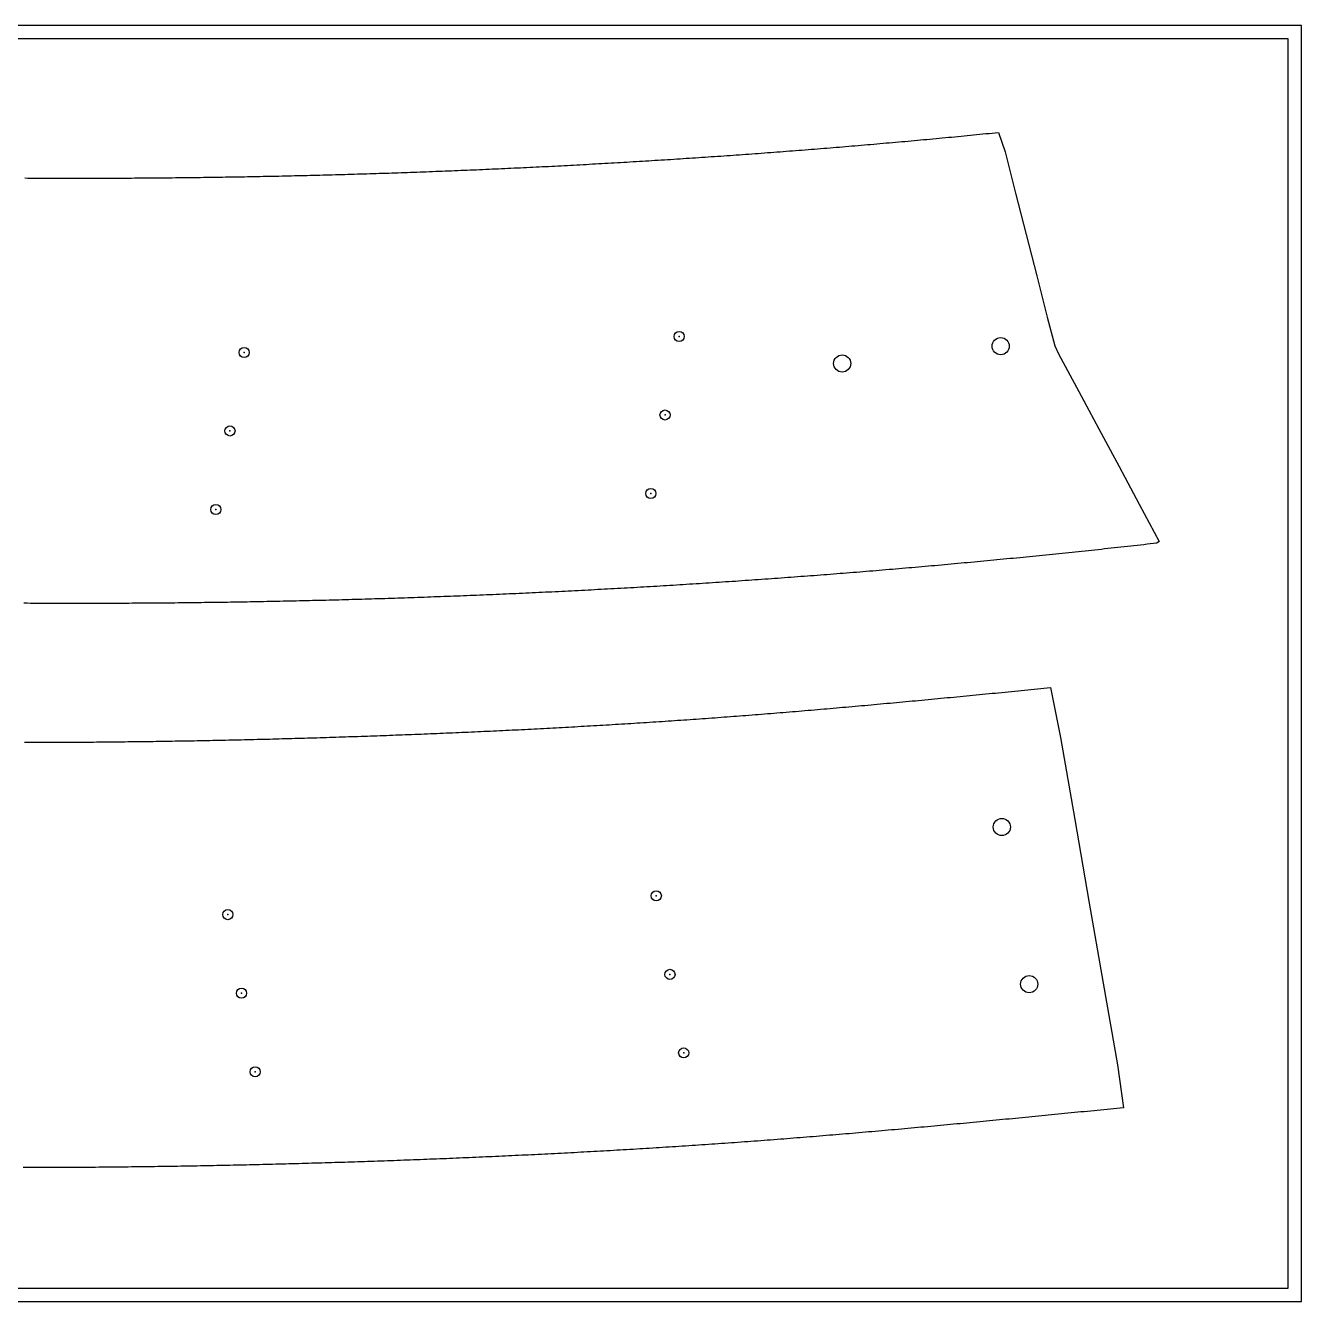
# Model space of a CAD drawing. Extents: x 15 to 497, y 19 to 601.
# Drawn here: x 399.47 to 447.47, y 81.06 to 129.06 of the extents above; entities that cross this region are included whole.
import ezdxf

# ---------------------------------------------------------------- set-up
doc = ezdxf.new("R2010")
doc.units = 0
doc.header["$PDMODE"] = 32
doc.header["$PDSIZE"] = 0.38
doc.layers.get('0').update_dxf_attribs({"linetype": 'CONTINUOUS'})
for name, color, linetype in [('CUT_SHEET', 1, 'CONTINUOUS'), ('DRILLING', 3, 'CONTINUOUS'), ('ENGRAVE', 4, 'CONTINUOUS')]:
    doc.layers.add(name, color=color, linetype=linetype)

# ---------------------------------------------------------------- blocks, each defined once
blk = doc.blocks.new('*U757')
at = {"layer": 'ENGRAVE'}
blk.add_point((0, 0), dxfattribs=at)
blk = doc.blocks.new('*U758')
at = {"layer": 'ENGRAVE', "color": 0, "linetype": 'BYBLOCK'}
for p in [(0, 0), (3, 0), (6, 0)]:
    blk.add_blockref('*U757', p, dxfattribs=at)
blk = doc.blocks.new('*U759')
at = {"layer": 'ENGRAVE'}
blk.add_point((0, 0), dxfattribs=at)
blk = doc.blocks.new('*U760')
at = {"layer": 'ENGRAVE', "color": 0, "linetype": 'BYBLOCK'}
for p in [(0, 0), (3, 0), (6, 0)]:
    blk.add_blockref('*U759', p, dxfattribs=at)
blk = doc.blocks.new('*U807')
at = {"layer": 'ENGRAVE'}
blk.add_point((0, 0), dxfattribs=at)
blk = doc.blocks.new('*U808')
at = {"layer": 'ENGRAVE', "color": 0, "linetype": 'BYBLOCK'}
for p in [(0, 0), (3, 0), (6, 0)]:
    blk.add_blockref('*U807', p, dxfattribs=at)
blk = doc.blocks.new('*U809')
at = {"layer": 'ENGRAVE'}
blk.add_point((0, 0), dxfattribs=at)
blk = doc.blocks.new('*U810')
at = {"layer": 'ENGRAVE', "color": 0, "linetype": 'BYBLOCK'}
for p in [(0, 0), (3, 0), (6, 0)]:
    blk.add_blockref('*U809', p, dxfattribs=at)

msp = doc.modelspace()

# ---------------------------------------------------------------- linework, layer by layer
for points in [[(399.445, 123.326, 0), (399.563, 123.325, 0), (399.681, 123.324, 0), (399.799, 123.324, 0), (399.917, 123.323, 0), (400.035, 123.323, 0), (400.153, 123.322, 0), (400.271, 123.322, 0), (400.389, 123.321, 0), (400.507, 123.321, 0), (400.626, 123.321, 0), (400.744, 123.32, 0), (400.862, 123.32, 0), (400.98, 123.32, 0), (401.098, 123.32, 0), (401.216, 123.32, 0), (401.334, 123.32, 0), (401.452, 123.32, 0), (401.57, 123.32, 0), (401.688, 123.32, 0), (401.806, 123.32, 0), (401.924, 123.32, 0), (402.042, 123.32, 0), (402.16, 123.32, 0), (402.278, 123.321, 0), (402.396, 123.321, 0), (402.514, 123.321, 0), (402.632, 123.321, 0), (402.75, 123.322, 0), (402.868, 123.322, 0), (402.986, 123.323, 0), (403.104, 123.323, 0), (403.222, 123.324, 0), (403.34, 123.324, 0), (403.458, 123.325, 0), (403.576, 123.326, 0), (403.694, 123.327, 0), (403.812, 123.327, 0), (403.93, 123.328, 0), (404.048, 123.329, 0), (404.166, 123.33, 0), (404.284, 123.331, 0), (404.402, 123.332, 0), (404.52, 123.333, 0), (404.638, 123.334, 0), (404.756, 123.335, 0), (404.874, 123.336, 0), (404.992, 123.337, 0), (405.11, 123.338, 0), (405.228, 123.34, 0), (405.346, 123.341, 0), (405.464, 123.342, 0), (405.582, 123.343, 0), (405.7, 123.345, 0), (405.818, 123.346, 0), (405.936, 123.348, 0), (406.054, 123.349, 0), (406.172, 123.351, 0), (406.29, 123.352, 0), (406.408, 123.354, 0), (406.526, 123.356, 0), (406.644, 123.358, 0), (406.762, 123.359, 0), (406.88, 123.361, 0), (406.998, 123.363, 0), (407.116, 123.365, 0), (407.234, 123.367, 0), (407.352, 123.369, 0), (407.47, 123.371, 0), (407.588, 123.373, 0), (407.706, 123.375, 0), (407.824, 123.377, 0), (407.942, 123.379, 0), (408.06, 123.381, 0), (408.178, 123.383, 0), (408.296, 123.386, 0), (408.414, 123.388, 0), (408.532, 123.39, 0), (408.65, 123.393, 0), (408.768, 123.395, 0), (408.886, 123.398, 0), (409.005, 123.4, 0), (409.123, 123.403, 0), (409.241, 123.405, 0), (409.359, 123.408, 0), (409.477, 123.411, 0), (409.595, 123.413, 0), (409.713, 123.416, 0), (409.831, 123.419, 0), (409.949, 123.422, 0), (410.067, 123.425, 0), (410.185, 123.428, 0), (410.303, 123.43, 0), (410.421, 123.433, 0), (410.539, 123.437, 0), (410.657, 123.44, 0), (410.775, 123.443, 0), (410.893, 123.446, 0), (411.011, 123.449, 0), (411.129, 123.452, 0), (411.247, 123.456, 0), (411.365, 123.459, 0), (411.483, 123.462, 0), (411.601, 123.466, 0), (411.719, 123.469, 0), (411.837, 123.472, 0), (411.955, 123.476, 0), (412.073, 123.479, 0), (412.191, 123.483, 0), (412.309, 123.487, 0), (412.427, 123.49, 0), (412.545, 123.494, 0), (412.663, 123.498, 0), (412.781, 123.502, 0), (412.899, 123.505, 0), (413.017, 123.509, 0), (413.135, 123.513, 0), (413.253, 123.517, 0), (413.371, 123.521, 0), (413.489, 123.525, 0), (413.607, 123.529, 0), (413.724, 123.533, 0), (413.842, 123.537, 0), (413.96, 123.542, 0), (414.078, 123.546, 0), (414.196, 123.55, 0), (414.314, 123.554, 0), (414.432, 123.559, 0), (414.55, 123.563, 0), (414.668, 123.567, 0), (414.786, 123.572, 0), (414.904, 123.576, 0), (415.022, 123.581, 0), (415.14, 123.585, 0), (415.258, 123.59, 0), (415.376, 123.595, 0), (415.494, 123.599, 0), (415.612, 123.604, 0), (415.73, 123.609, 0), (415.848, 123.614, 0), (415.966, 123.619, 0), (416.083, 123.623, 0), (416.201, 123.628, 0), (416.319, 123.633, 0), (416.437, 123.638, 0), (416.555, 123.643, 0), (416.673, 123.648, 0), (416.791, 123.654, 0), (416.909, 123.659, 0), (417.027, 123.664, 0), (417.145, 123.669, 0), (417.263, 123.674, 0), (417.38, 123.68, 0), (417.498, 123.685, 0), (417.616, 123.691, 0), (417.734, 123.696, 0), (417.852, 123.702, 0), (417.97, 123.707, 0), (418.088, 123.713, 0), (418.205, 123.718, 0), (418.323, 123.724, 0), (418.441, 123.73, 0), (418.559, 123.735, 0), (418.677, 123.741, 0), (418.795, 123.747, 0), (418.913, 123.753, 0), (419.03, 123.759, 0), (419.148, 123.764, 0), (419.266, 123.77, 0), (419.384, 123.776, 0), (419.502, 123.782, 0), (419.619, 123.789, 0), (419.737, 123.795, 0), (419.855, 123.801, 0), (419.973, 123.807, 0), (420.091, 123.813, 0), (420.209, 123.82, 0), (420.326, 123.826, 0), (420.444, 123.832, 0), (420.562, 123.839, 0), (420.68, 123.845, 0), (420.797, 123.852, 0), (420.915, 123.858, 0), (421.033, 123.865, 0), (421.151, 123.871, 0), (421.268, 123.878, 0), (421.386, 123.885, 0), (421.504, 123.891, 0), (421.622, 123.898, 0), (421.739, 123.905, 0), (421.857, 123.912, 0), (421.975, 123.919, 0), (422.093, 123.926, 0), (422.21, 123.933, 0), (422.328, 123.94, 0), (422.446, 123.947, 0), (422.564, 123.954, 0), (422.681, 123.961, 0), (422.799, 123.968, 0), (422.917, 123.975, 0), (423.034, 123.982, 0), (423.152, 123.99, 0), (423.27, 123.997, 0), (423.387, 124.004, 0), (423.505, 124.012, 0), (423.623, 124.019, 0), (423.741, 124.027, 0), (423.858, 124.034, 0), (423.976, 124.042, 0), (424.094, 124.049, 0), (424.211, 124.057, 0), (424.329, 124.065, 0), (424.446, 124.072, 0), (424.564, 124.08, 0), (424.682, 124.088, 0), (424.799, 124.096, 0), (424.917, 124.104, 0), (425.035, 124.112, 0), (425.152, 124.12, 0), (425.27, 124.128, 0), (425.387, 124.136, 0), (425.505, 124.144, 0), (425.623, 124.152, 0), (425.74, 124.16, 0), (425.858, 124.168, 0), (425.975, 124.177, 0), (426.093, 124.185, 0), (426.211, 124.193, 0), (426.328, 124.202, 0), (426.446, 124.21, 0), (426.563, 124.219, 0), (426.681, 124.227, 0), (426.799, 124.236, 0), (426.916, 124.244, 0), (427.034, 124.253, 0), (427.151, 124.262, 0), (427.269, 124.27, 0), (427.386, 124.279, 0), (427.504, 124.288, 0), (427.621, 124.297, 0), (427.739, 124.305, 0), (427.856, 124.314, 0), (427.974, 124.323, 0), (428.091, 124.332, 0), (428.209, 124.341, 0), (428.326, 124.35, 0), (428.444, 124.36, 0), (428.561, 124.369, 0), (428.679, 124.378, 0), (428.796, 124.387, 0), (428.914, 124.396, 0), (429.031, 124.406, 0), (429.149, 124.415, 0), (429.266, 124.424, 0), (429.384, 124.434, 0), (429.501, 124.443, 0), (429.619, 124.453, 0), (429.736, 124.462, 0), (429.853, 124.472, 0), (429.971, 124.482, 0), (430.088, 124.491, 0), (430.206, 124.501, 0), (430.323, 124.511, 0), (430.441, 124.521, 0), (430.558, 124.531, 0), (430.675, 124.54, 0), (430.793, 124.55, 0), (430.91, 124.56, 0), (431.028, 124.57, 0), (431.145, 124.58, 0), (431.262, 124.59, 0), (431.38, 124.601, 0), (431.497, 124.611, 0), (431.614, 124.621, 0), (431.732, 124.631, 0), (431.849, 124.642, 0), (431.967, 124.652, 0), (432.084, 124.662, 0), (432.201, 124.673, 0), (432.319, 124.683, 0), (432.436, 124.694, 0), (432.553, 124.704, 0), (432.671, 124.715, 0), (432.788, 124.725, 0), (432.905, 124.736, 0), (433.022, 124.747, 0), (433.14, 124.758, 0), (433.257, 124.768, 0), (433.374, 124.779, 0), (433.492, 124.79, 0), (433.609, 124.801, 0), (433.726, 124.812, 0), (433.843, 124.823, 0), (433.961, 124.834, 0), (434.078, 124.845, 0), (434.195, 124.856, 0), (434.312, 124.867, 0), (434.43, 124.879, 0), (434.547, 124.89, 0), (434.664, 124.901, 0), (434.781, 124.912, 0), (434.899, 124.924, 0), (435.016, 124.935, 0), (435.133, 124.947, 0), (435.25, 124.958, 0), (435.367, 124.97, 0), (435.485, 124.981, 0), (435.602, 124.993, 0), (435.719, 125.005, 0), (435.836, 125.016, 0), (435.953, 125.028, 0), (436.071, 125.04, 0), (436.321, 124.305, 0), (436.719, 122.753, 0), (437.116, 121.2, 0), (437.513, 119.648, 0), (437.91, 118.095, 0), (438.19, 117.011, 0), (438.335, 116.708, 0), (439.093, 115.296, 0), (439.85, 113.884, 0), (440.608, 112.472, 0), (441.366, 111.06, 0), (442.123, 109.648, 0), (442.03, 109.587, 0), (441.907, 109.573, 0), (441.785, 109.559, 0), (441.662, 109.545, 0), (441.539, 109.531, 0), (441.417, 109.518, 0), (441.294, 109.504, 0), (441.171, 109.49, 0), (441.049, 109.477, 0), (440.926, 109.463, 0), (440.803, 109.45, 0), (440.681, 109.436, 0), (440.558, 109.423, 0), (440.435, 109.41, 0), (440.313, 109.396, 0), (440.19, 109.383, 0), (440.067, 109.37, 0), (439.945, 109.356, 0), (439.822, 109.343, 0), (439.699, 109.33, 0), (439.576, 109.317, 0), (439.454, 109.304, 0), (439.331, 109.291, 0), (439.208, 109.278, 0), (439.085, 109.265, 0), (438.963, 109.252, 0), (438.84, 109.24, 0), (438.717, 109.227, 0), (438.594, 109.214, 0), (438.472, 109.202, 0), (438.349, 109.189, 0), (438.226, 109.176, 0), (438.103, 109.164, 0), (437.981, 109.151, 0), (437.858, 109.139, 0), (437.735, 109.126, 0), (437.612, 109.114, 0), (437.489, 109.102, 0), (437.367, 109.089, 0), (437.244, 109.077, 0), (437.121, 109.065, 0), (436.998, 109.053, 0), (436.875, 109.041, 0), (436.753, 109.029, 0), (436.63, 109.017, 0), (436.507, 109.005, 0), (436.384, 108.993, 0), (436.261, 108.981, 0), (436.138, 108.969, 0), (436.016, 108.957, 0), (435.893, 108.945, 0), (435.77, 108.934, 0), (435.647, 108.922, 0), (435.524, 108.91, 0), (435.401, 108.899, 0), (435.278, 108.887, 0), (435.155, 108.876, 0), (435.033, 108.864, 0), (434.91, 108.853, 0), (434.787, 108.842, 0), (434.664, 108.83, 0), (434.541, 108.819, 0), (434.418, 108.808, 0), (434.295, 108.796, 0), (434.172, 108.785, 0), (434.049, 108.774, 0), (433.926, 108.763, 0), (433.804, 108.752, 0), (433.681, 108.741, 0), (433.558, 108.73, 0), (433.435, 108.719, 0), (433.312, 108.708, 0), (433.189, 108.698, 0), (433.066, 108.687, 0), (432.943, 108.676, 0), (432.82, 108.665, 0), (432.697, 108.655, 0), (432.574, 108.644, 0), (432.451, 108.634, 0), (432.328, 108.623, 0), (432.205, 108.613, 0), (432.082, 108.602, 0), (431.959, 108.592, 0), (431.836, 108.582, 0), (431.713, 108.571, 0), (431.59, 108.561, 0), (431.467, 108.551, 0), (431.344, 108.541, 0), (431.221, 108.531, 0), (431.098, 108.52, 0), (430.975, 108.51, 0), (430.852, 108.5, 0), (430.729, 108.49, 0), (430.606, 108.481, 0), (430.483, 108.471, 0), (430.36, 108.461, 0), (430.237, 108.451, 0), (430.114, 108.441, 0), (429.991, 108.432, 0), (429.868, 108.422, 0), (429.745, 108.412, 0), (429.622, 108.403, 0), (429.499, 108.393, 0), (429.376, 108.384, 0), (429.253, 108.374, 0), (429.13, 108.365, 0), (429.007, 108.356, 0), (428.884, 108.346, 0), (428.761, 108.337, 0), (428.638, 108.328, 0), (428.514, 108.319, 0), (428.391, 108.31, 0), (428.268, 108.3, 0), (428.145, 108.291, 0), (428.022, 108.282, 0), (427.899, 108.273, 0), (427.776, 108.264, 0), (427.653, 108.256, 0), (427.53, 108.247, 0), (427.407, 108.238, 0), (427.284, 108.229, 0), (427.16, 108.221, 0), (427.037, 108.212, 0), (426.914, 108.203, 0), (426.791, 108.195, 0), (426.668, 108.186, 0), (426.545, 108.178, 0), (426.422, 108.169, 0), (426.299, 108.161, 0), (426.175, 108.152, 0), (426.052, 108.144, 0), (425.929, 108.136, 0), (425.806, 108.128, 0), (425.683, 108.119, 0), (425.56, 108.111, 0), (425.437, 108.103, 0), (425.313, 108.095, 0), (425.19, 108.087, 0), (425.067, 108.079, 0), (424.944, 108.071, 0), (424.821, 108.063, 0), (424.698, 108.055, 0), (424.575, 108.047, 0), (424.451, 108.04, 0), (424.328, 108.032, 0), (424.205, 108.024, 0), (424.082, 108.017, 0), (423.959, 108.009, 0), (423.835, 108.001, 0), (423.712, 107.994, 0), (423.589, 107.986, 0), (423.466, 107.979, 0), (423.343, 107.972, 0), (423.22, 107.964, 0), (423.096, 107.957, 0), (422.973, 107.95, 0), (422.85, 107.942, 0), (422.727, 107.935, 0), (422.603, 107.928, 0), (422.48, 107.921, 0), (422.357, 107.914, 0), (422.234, 107.907, 0), (422.111, 107.9, 0), (421.987, 107.893, 0), (421.864, 107.886, 0), (421.741, 107.879, 0), (421.618, 107.873, 0), (421.495, 107.866, 0), (421.371, 107.859, 0), (421.248, 107.852, 0), (421.125, 107.846, 0), (421.002, 107.839, 0), (420.878, 107.833, 0), (420.755, 107.826, 0), (420.632, 107.82, 0), (420.509, 107.813, 0), (420.385, 107.807, 0), (420.262, 107.8, 0), (420.139, 107.794, 0), (420.016, 107.788, 0), (419.892, 107.782, 0), (419.769, 107.775, 0), (419.646, 107.769, 0), (419.523, 107.763, 0), (419.399, 107.757, 0), (419.276, 107.751, 0), (419.153, 107.745, 0), (419.029, 107.739, 0), (418.906, 107.733, 0), (418.783, 107.728, 0), (418.66, 107.722, 0), (418.536, 107.716, 0), (418.413, 107.71, 0), (418.29, 107.705, 0), (418.166, 107.699, 0), (418.043, 107.693, 0), (417.92, 107.688, 0), (417.797, 107.682, 0), (417.673, 107.677, 0), (417.55, 107.671, 0), (417.427, 107.666, 0), (417.303, 107.661, 0), (417.18, 107.655, 0), (417.057, 107.65, 0), (416.933, 107.645, 0), (416.81, 107.64, 0), (416.687, 107.635, 0), (416.564, 107.63, 0), (416.44, 107.625, 0), (416.317, 107.62, 0), (416.194, 107.615, 0), (416.07, 107.61, 0), (415.947, 107.605, 0), (415.824, 107.6, 0), (415.7, 107.595, 0), (415.577, 107.59, 0), (415.454, 107.586, 0), (415.33, 107.581, 0), (415.207, 107.576, 0), (415.084, 107.572, 0), (414.96, 107.567, 0), (414.837, 107.563, 0), (414.714, 107.558, 0), (414.59, 107.554, 0), (414.467, 107.549, 0), (414.344, 107.545, 0), (414.22, 107.541, 0), (414.097, 107.537, 0), (413.974, 107.532, 0), (413.85, 107.528, 0), (413.727, 107.524, 0), (413.604, 107.52, 0), (413.48, 107.516, 0), (413.357, 107.512, 0), (413.234, 107.508, 0), (413.11, 107.504, 0), (412.987, 107.5, 0), (412.864, 107.496, 0), (412.74, 107.492, 0), (412.617, 107.489, 0), (412.493, 107.485, 0), (412.37, 107.481, 0), (412.247, 107.478, 0), (412.123, 107.474, 0), (412, 107.47, 0), (411.877, 107.467, 0), (411.753, 107.463, 0), (411.63, 107.46, 0), (411.507, 107.457, 0), (411.383, 107.453, 0), (411.26, 107.45, 0), (411.136, 107.447, 0), (411.013, 107.443, 0), (410.89, 107.44, 0), (410.766, 107.437, 0), (410.643, 107.434, 0), (410.52, 107.431, 0), (410.396, 107.428, 0), (410.273, 107.425, 0), (410.149, 107.422, 0), (410.026, 107.419, 0), (409.903, 107.416, 0), (409.779, 107.413, 0), (409.656, 107.411, 0), (409.532, 107.408, 0), (409.409, 107.405, 0), (409.286, 107.403, 0), (409.162, 107.4, 0), (409.039, 107.397, 0), (408.916, 107.395, 0), (408.792, 107.392, 0), (408.669, 107.39, 0), (408.545, 107.388, 0), (408.422, 107.385, 0), (408.299, 107.383, 0), (408.175, 107.381, 0), (408.052, 107.378, 0), (407.928, 107.376, 0), (407.805, 107.374, 0), (407.682, 107.372, 0), (407.558, 107.37, 0), (407.435, 107.368, 0), (407.311, 107.366, 0), (407.188, 107.364, 0), (407.065, 107.362, 0), (406.941, 107.36, 0), (406.818, 107.358, 0), (406.694, 107.357, 0), (406.571, 107.355, 0), (406.448, 107.353, 0), (406.324, 107.352, 0), (406.201, 107.35, 0), (406.077, 107.348, 0), (405.954, 107.347, 0), (405.831, 107.345, 0), (405.707, 107.344, 0), (405.584, 107.342, 0), (405.46, 107.341, 0), (405.337, 107.34, 0), (405.214, 107.339, 0), (405.09, 107.337, 0), (404.967, 107.336, 0), (404.843, 107.335, 0), (404.72, 107.334, 0), (404.597, 107.333, 0), (404.473, 107.332, 0), (404.35, 107.331, 0), (404.226, 107.33, 0), (404.103, 107.329, 0), (403.98, 107.328, 0), (403.856, 107.327, 0), (403.733, 107.326, 0), (403.609, 107.326, 0), (403.486, 107.325, 0), (403.363, 107.324, 0), (403.239, 107.324, 0), (403.116, 107.323, 0), (402.992, 107.323, 0), (402.869, 107.322, 0), (402.745, 107.322, 0), (402.622, 107.321, 0), (402.499, 107.321, 0), (402.375, 107.321, 0), (402.252, 107.32, 0), (402.128, 107.32, 0), (402.005, 107.32, 0), (401.882, 107.32, 0), (401.758, 107.32, 0), (401.635, 107.32, 0), (401.511, 107.32, 0), (401.388, 107.32, 0), (401.265, 107.32, 0), (401.141, 107.32, 0), (401.018, 107.32, 0), (400.894, 107.32, 0), (400.771, 107.32, 0), (400.647, 107.321, 0), (400.524, 107.321, 0), (400.401, 107.321, 0), (400.277, 107.322, 0), (400.154, 107.322, 0), (400.03, 107.322, 0), (399.907, 107.323, 0), (399.784, 107.324, 0), (399.66, 107.324, 0), (399.537, 107.325, 0), (399.413, 107.325, 0)], [(399.428, 102.096, 0), (399.546, 102.096, 0), (399.664, 102.096, 0), (399.782, 102.096, 0), (399.9, 102.096, 0), (400.018, 102.097, 0), (400.136, 102.097, 0), (400.254, 102.097, 0), (400.372, 102.098, 0), (400.491, 102.098, 0), (400.609, 102.099, 0), (400.727, 102.099, 0), (400.845, 102.1, 0), (400.963, 102.1, 0), (401.081, 102.101, 0), (401.199, 102.102, 0), (401.318, 102.102, 0), (401.436, 102.103, 0), (401.554, 102.104, 0), (401.672, 102.105, 0), (401.79, 102.106, 0), (401.908, 102.107, 0), (402.027, 102.108, 0), (402.145, 102.109, 0), (402.263, 102.11, 0), (402.381, 102.111, 0), (402.499, 102.112, 0), (402.618, 102.113, 0), (402.736, 102.114, 0), (402.854, 102.115, 0), (402.972, 102.117, 0), (403.091, 102.118, 0), (403.209, 102.119, 0), (403.327, 102.121, 0), (403.446, 102.122, 0), (403.564, 102.123, 0), (403.682, 102.125, 0), (403.8, 102.126, 0), (403.919, 102.128, 0), (404.037, 102.13, 0), (404.155, 102.131, 0), (404.274, 102.133, 0), (404.392, 102.135, 0), (404.51, 102.136, 0), (404.629, 102.138, 0), (404.747, 102.14, 0), (404.866, 102.142, 0), (404.984, 102.144, 0), (405.102, 102.146, 0), (405.221, 102.148, 0), (405.339, 102.15, 0), (405.458, 102.152, 0), (405.576, 102.154, 0), (405.694, 102.156, 0), (405.813, 102.158, 0), (405.931, 102.16, 0), (406.05, 102.163, 0), (406.168, 102.165, 0), (406.287, 102.167, 0), (406.405, 102.169, 0), (406.524, 102.172, 0), (406.642, 102.174, 0), (406.76, 102.177, 0), (406.879, 102.179, 0), (406.997, 102.182, 0), (407.116, 102.184, 0), (407.234, 102.187, 0), (407.353, 102.19, 0), (407.471, 102.192, 0), (407.59, 102.195, 0), (407.709, 102.198, 0), (407.827, 102.201, 0), (407.946, 102.203, 0), (408.064, 102.206, 0), (408.183, 102.209, 0), (408.301, 102.212, 0), (408.42, 102.215, 0), (408.538, 102.218, 0), (408.657, 102.221, 0), (408.775, 102.224, 0), (408.894, 102.227, 0), (409.013, 102.23, 0), (409.131, 102.234, 0), (409.25, 102.237, 0), (409.368, 102.24, 0), (409.487, 102.243, 0), (409.606, 102.247, 0), (409.724, 102.25, 0), (409.843, 102.253, 0), (409.961, 102.257, 0), (410.08, 102.26, 0), (410.199, 102.264, 0), (410.317, 102.267, 0), (410.436, 102.271, 0), (410.555, 102.275, 0), (410.673, 102.278, 0), (410.792, 102.282, 0), (410.91, 102.286, 0), (411.029, 102.289, 0), (411.148, 102.293, 0), (411.266, 102.297, 0), (411.385, 102.301, 0), (411.504, 102.305, 0), (411.622, 102.309, 0), (411.741, 102.313, 0), (411.86, 102.317, 0), (411.978, 102.321, 0), (412.097, 102.325, 0), (412.216, 102.329, 0), (412.334, 102.333, 0), (412.453, 102.337, 0), (412.572, 102.341, 0), (412.69, 102.345, 0), (412.809, 102.35, 0), (412.928, 102.354, 0), (413.046, 102.358, 0), (413.165, 102.363, 0), (413.284, 102.367, 0), (413.402, 102.372, 0), (413.521, 102.376, 0), (413.64, 102.381, 0), (413.758, 102.385, 0), (413.877, 102.39, 0), (413.995, 102.394, 0), (414.114, 102.399, 0), (414.233, 102.404, 0), (414.351, 102.408, 0), (414.47, 102.413, 0), (414.588, 102.418, 0), (414.707, 102.423, 0), (414.825, 102.428, 0), (414.944, 102.432, 0), (415.062, 102.437, 0), (415.18, 102.442, 0), (415.299, 102.447, 0), (415.417, 102.452, 0), (415.536, 102.457, 0), (415.654, 102.462, 0), (415.772, 102.468, 0), (415.89, 102.473, 0), (416.009, 102.478, 0), (416.127, 102.483, 0), (416.245, 102.489, 0), (416.363, 102.494, 0), (416.482, 102.499, 0), (416.6, 102.505, 0), (416.718, 102.51, 0), (416.836, 102.516, 0), (416.954, 102.521, 0), (417.072, 102.527, 0), (417.19, 102.532, 0), (417.308, 102.538, 0), (417.426, 102.543, 0), (417.544, 102.549, 0), (417.662, 102.555, 0), (417.78, 102.561, 0), (417.898, 102.566, 0), (418.016, 102.572, 0), (418.134, 102.578, 0), (418.252, 102.584, 0), (418.37, 102.59, 0), (418.488, 102.596, 0), (418.606, 102.602, 0), (418.724, 102.608, 0), (418.841, 102.614, 0), (418.959, 102.621, 0), (419.077, 102.627, 0), (419.195, 102.633, 0), (419.312, 102.639, 0), (419.43, 102.646, 0), (419.548, 102.652, 0), (419.665, 102.658, 0), (419.783, 102.665, 0), (419.901, 102.671, 0), (420.018, 102.678, 0), (420.136, 102.684, 0), (420.253, 102.691, 0), (420.371, 102.698, 0), (420.488, 102.704, 0), (420.606, 102.711, 0), (420.723, 102.718, 0), (420.841, 102.725, 0), (420.958, 102.731, 0), (421.076, 102.738, 0), (421.193, 102.745, 0), (421.31, 102.752, 0), (421.428, 102.759, 0), (421.545, 102.766, 0), (421.662, 102.773, 0), (421.78, 102.78, 0), (421.897, 102.788, 0), (422.014, 102.795, 0), (422.131, 102.802, 0), (422.249, 102.809, 0), (422.366, 102.817, 0), (422.483, 102.824, 0), (422.6, 102.832, 0), (422.717, 102.839, 0), (422.834, 102.847, 0), (422.951, 102.854, 0), (423.069, 102.862, 0), (423.186, 102.87, 0), (423.303, 102.877, 0), (423.42, 102.885, 0), (423.536, 102.893, 0), (423.653, 102.901, 0), (423.77, 102.908, 0), (423.887, 102.916, 0), (424.004, 102.924, 0), (424.121, 102.932, 0), (424.237, 102.94, 0), (424.354, 102.948, 0), (424.471, 102.957, 0), (424.588, 102.965, 0), (424.704, 102.973, 0), (424.821, 102.981, 0), (424.938, 102.99, 0), (425.054, 102.998, 0), (425.171, 103.006, 0), (425.288, 103.015, 0), (425.404, 103.023, 0), (425.521, 103.032, 0), (425.637, 103.04, 0), (425.754, 103.049, 0), (425.871, 103.058, 0), (425.987, 103.067, 0), (426.104, 103.075, 0), (426.221, 103.084, 0), (426.337, 103.093, 0), (426.454, 103.102, 0), (426.57, 103.111, 0), (426.687, 103.12, 0), (426.804, 103.129, 0), (426.92, 103.138, 0), (427.037, 103.147, 0), (427.154, 103.157, 0), (427.271, 103.166, 0), (427.388, 103.175, 0), (427.505, 103.185, 0), (427.622, 103.194, 0), (427.739, 103.203, 0), (427.856, 103.213, 0), (427.973, 103.223, 0), (428.09, 103.232, 0), (428.208, 103.242, 0), (428.325, 103.252, 0), (428.443, 103.261, 0), (428.56, 103.271, 0), (428.678, 103.281, 0), (428.795, 103.291, 0), (428.913, 103.301, 0), (429.031, 103.311, 0), (429.148, 103.321, 0), (429.266, 103.331, 0), (429.384, 103.341, 0), (429.502, 103.351, 0), (429.62, 103.361, 0), (429.738, 103.372, 0), (429.856, 103.382, 0), (429.975, 103.392, 0), (430.093, 103.403, 0), (430.211, 103.413, 0), (430.329, 103.423, 0), (430.448, 103.434, 0), (430.566, 103.444, 0), (430.685, 103.455, 0), (430.804, 103.466, 0), (430.922, 103.476, 0), (431.041, 103.487, 0), (431.16, 103.498, 0), (431.279, 103.508, 0), (431.397, 103.519, 0), (431.516, 103.53, 0), (431.635, 103.541, 0), (431.754, 103.552, 0), (431.874, 103.563, 0), (431.993, 103.574, 0), (432.112, 103.585, 0), (432.231, 103.596, 0), (432.351, 103.607, 0), (432.47, 103.618, 0), (432.59, 103.629, 0), (432.709, 103.64, 0), (432.829, 103.651, 0), (432.948, 103.662, 0), (433.068, 103.674, 0), (433.188, 103.685, 0), (433.308, 103.696, 0), (433.428, 103.707, 0), (433.548, 103.719, 0), (433.668, 103.73, 0), (433.788, 103.742, 0), (433.908, 103.753, 0), (434.028, 103.764, 0), (434.148, 103.776, 0), (434.269, 103.787, 0), (434.389, 103.799, 0), (434.509, 103.81, 0), (434.63, 103.822, 0), (434.75, 103.834, 0), (434.871, 103.845, 0), (434.992, 103.857, 0), (435.112, 103.869, 0), (435.233, 103.88, 0), (435.354, 103.892, 0), (435.475, 103.904, 0), (435.596, 103.915, 0), (435.717, 103.927, 0), (435.838, 103.939, 0), (435.959, 103.951, 0), (436.08, 103.963, 0), (436.202, 103.975, 0), (436.323, 103.986, 0), (436.444, 103.998, 0), (436.566, 104.01, 0), (436.687, 104.022, 0), (436.809, 104.034, 0), (436.931, 104.046, 0), (437.052, 104.058, 0), (437.174, 104.07, 0), (437.296, 104.082, 0), (437.418, 104.094, 0), (437.54, 104.106, 0), (437.662, 104.118, 0), (437.784, 104.13, 0), (437.906, 104.142, 0), (438.028, 104.154, 0), (438.404, 102.277, 0), (438.941, 99.1983, 0), (439.477, 96.1199, 0), (440.014, 93.0415, 0), (440.551, 89.9631, 0), (440.773, 88.3475, 0), (440.65, 88.3353, 0), (440.528, 88.3232, 0), (440.405, 88.311, 0), (440.282, 88.2989, 0), (440.159, 88.2867, 0), (440.036, 88.2746, 0), (439.914, 88.2625, 0), (439.791, 88.2503, 0), (439.668, 88.2382, 0), (439.545, 88.2261, 0), (439.422, 88.2139, 0), (439.299, 88.2018, 0), (439.177, 88.1897, 0), (439.054, 88.1776, 0), (438.931, 88.1655, 0), (438.808, 88.1534, 0), (438.685, 88.1413, 0), (438.562, 88.1292, 0), (438.44, 88.1172, 0), (438.317, 88.1051, 0), (438.194, 88.093, 0), (438.071, 88.081, 0), (437.948, 88.069, 0), (437.826, 88.057, 0), (437.703, 88.0449, 0), (437.58, 88.033, 0), (437.457, 88.021, 0), (437.334, 88.009, 0), (437.211, 87.997, 0), (437.089, 87.9851, 0), (436.966, 87.9732, 0), (436.843, 87.9613, 0), (436.72, 87.9494, 0), (436.597, 87.9375, 0), (436.474, 87.9256, 0), (436.351, 87.9138, 0), (436.229, 87.9019, 0), (436.106, 87.8901, 0), (435.983, 87.8783, 0), (435.86, 87.8666, 0), (435.737, 87.8548, 0), (435.614, 87.8431, 0), (435.492, 87.8313, 0), (435.369, 87.8196, 0), (435.246, 87.808, 0), (435.123, 87.7963, 0), (435, 87.7847, 0), (434.877, 87.7731, 0), (434.754, 87.7615, 0), (434.631, 87.7499, 0), (434.509, 87.7384, 0), (434.386, 87.7269, 0), (434.263, 87.7154, 0), (434.14, 87.7039, 0), (434.017, 87.6925, 0), (433.894, 87.681, 0), (433.771, 87.6697, 0), (433.648, 87.6583, 0), (433.526, 87.647, 0), (433.403, 87.6357, 0), (433.28, 87.6244, 0), (433.157, 87.6131, 0), (433.034, 87.6019, 0), (432.911, 87.5907, 0), (432.788, 87.5796, 0), (432.665, 87.5684, 0), (432.542, 87.5573, 0), (432.42, 87.5463, 0), (432.297, 87.5353, 0), (432.174, 87.5243, 0), (432.051, 87.5133, 0), (431.928, 87.5024, 0), (431.805, 87.4915, 0), (431.682, 87.4806, 0), (431.559, 87.4698, 0), (431.436, 87.459, 0), (431.313, 87.4482, 0), (431.19, 87.4375, 0), (431.067, 87.4268, 0), (430.944, 87.4162, 0), (430.821, 87.4056, 0), (430.699, 87.395, 0), (430.576, 87.3845, 0), (430.453, 87.374, 0), (430.33, 87.3635, 0), (430.207, 87.3531, 0), (430.084, 87.3428, 0), (429.961, 87.3324, 0), (429.838, 87.3221, 0), (429.715, 87.3119, 0), (429.592, 87.3017, 0), (429.469, 87.2915, 0), (429.346, 87.2814, 0), (429.223, 87.2714, 0), (429.1, 87.2613, 0), (428.977, 87.2514, 0), (428.854, 87.2414, 0), (428.731, 87.2315, 0), (428.608, 87.2217, 0), (428.485, 87.2119, 0), (428.362, 87.2022, 0), (428.239, 87.1925, 0), (428.116, 87.1828, 0), (427.993, 87.1732, 0), (427.87, 87.1636, 0), (427.747, 87.1541, 0), (427.624, 87.1447, 0), (427.501, 87.1353, 0), (427.378, 87.1259, 0), (427.255, 87.1166, 0), (427.132, 87.1074, 0), (427.008, 87.0982, 0), (426.885, 87.089, 0), (426.762, 87.0799, 0), (426.639, 87.0709, 0), (426.516, 87.0619, 0), (426.393, 87.0529, 0), (426.27, 87.044, 0), (426.147, 87.0352, 0), (426.024, 87.0264, 0), (425.901, 87.0176, 0), (425.778, 87.0089, 0), (425.655, 87.0003, 0), (425.531, 86.9917, 0), (425.408, 86.9831, 0), (425.285, 86.9746, 0), (425.162, 86.9661, 0), (425.039, 86.9577, 0), (424.916, 86.9494, 0), (424.793, 86.941, 0), (424.67, 86.9328, 0), (424.547, 86.9245, 0), (424.423, 86.9164, 0), (424.3, 86.9082, 0), (424.177, 86.9002, 0), (424.054, 86.8921, 0), (423.931, 86.8841, 0), (423.808, 86.8762, 0), (423.684, 86.8683, 0), (423.561, 86.8605, 0), (423.438, 86.8527, 0), (423.315, 86.8449, 0), (423.192, 86.8372, 0), (423.069, 86.8295, 0), (422.945, 86.8219, 0), (422.822, 86.8144, 0), (422.699, 86.8068, 0), (422.576, 86.7994, 0), (422.453, 86.7919, 0), (422.33, 86.7845, 0), (422.206, 86.7772, 0), (422.083, 86.7699, 0), (421.96, 86.7626, 0), (421.837, 86.7554, 0), (421.714, 86.7483, 0), (421.59, 86.7412, 0), (421.467, 86.7341, 0), (421.344, 86.727, 0), (421.221, 86.7201, 0), (421.098, 86.7131, 0), (420.974, 86.7062, 0), (420.851, 86.6994, 0), (420.728, 86.6925, 0), (420.605, 86.6858, 0), (420.481, 86.6791, 0), (420.358, 86.6724, 0), (420.235, 86.6657, 0), (420.112, 86.6591, 0), (419.988, 86.6526, 0), (419.865, 86.6461, 0), (419.742, 86.6396, 0), (419.619, 86.6332, 0), (419.495, 86.6268, 0), (419.372, 86.6204, 0), (419.249, 86.6141, 0), (419.126, 86.6079, 0), (419.002, 86.6016, 0), (418.879, 86.5955, 0), (418.756, 86.5893, 0), (418.633, 86.5832, 0), (418.509, 86.5772, 0), (418.386, 86.5712, 0), (418.263, 86.5652, 0), (418.139, 86.5593, 0), (418.016, 86.5534, 0), (417.893, 86.5475, 0), (417.77, 86.5417, 0), (417.646, 86.5359, 0), (417.523, 86.5302, 0), (417.4, 86.5245, 0), (417.276, 86.5189, 0), (417.153, 86.5133, 0), (417.03, 86.5077, 0), (416.907, 86.5021, 0), (416.783, 86.4966, 0), (416.66, 86.4912, 0), (416.537, 86.4858, 0), (416.413, 86.4804, 0), (416.29, 86.4751, 0), (416.167, 86.4698, 0), (416.043, 86.4645, 0), (415.92, 86.4593, 0), (415.797, 86.4541, 0), (415.674, 86.4489, 0), (415.55, 86.4438, 0), (415.427, 86.4387, 0), (415.304, 86.4337, 0), (415.18, 86.4287, 0), (415.057, 86.4237, 0), (414.934, 86.4188, 0), (414.81, 86.4139, 0), (414.687, 86.4091, 0), (414.564, 86.4043, 0), (414.44, 86.3995, 0), (414.317, 86.3947, 0), (414.194, 86.39, 0), (414.07, 86.3854, 0), (413.947, 86.3807, 0), (413.824, 86.3761, 0), (413.7, 86.3716, 0), (413.577, 86.3671, 0), (413.454, 86.3626, 0), (413.33, 86.3581, 0), (413.207, 86.3537, 0), (413.084, 86.3493, 0), (412.96, 86.345, 0), (412.837, 86.3406, 0), (412.714, 86.3364, 0), (412.59, 86.3321, 0), (412.467, 86.3279, 0), (412.343, 86.3237, 0), (412.22, 86.3196, 0), (412.097, 86.3155, 0), (411.973, 86.3114, 0), (411.85, 86.3074, 0), (411.727, 86.3034, 0), (411.603, 86.2995, 0), (411.48, 86.2956, 0), (411.357, 86.2917, 0), (411.233, 86.2878, 0), (411.11, 86.284, 0), (410.987, 86.2803, 0), (410.863, 86.2765, 0), (410.74, 86.2728, 0), (410.616, 86.2692, 0), (410.493, 86.2655, 0), (410.37, 86.2619, 0), (410.246, 86.2584, 0), (410.123, 86.2549, 0), (410, 86.2514, 0), (409.876, 86.2479, 0), (409.753, 86.2445, 0), (409.63, 86.2412, 0), (409.506, 86.2378, 0), (409.383, 86.2345, 0), (409.259, 86.2313, 0), (409.136, 86.2281, 0), (409.013, 86.2249, 0), (408.889, 86.2217, 0), (408.766, 86.2186, 0), (408.642, 86.2156, 0), (408.519, 86.2125, 0), (408.396, 86.2095, 0), (408.272, 86.2066, 0), (408.149, 86.2037, 0), (408.026, 86.2008, 0), (407.902, 86.1979, 0), (407.779, 86.1951, 0), (407.655, 86.1923, 0), (407.532, 86.1896, 0), (407.409, 86.1869, 0), (407.285, 86.1843, 0), (407.162, 86.1816, 0), (407.039, 86.1791, 0), (406.915, 86.1765, 0), (406.792, 86.174, 0), (406.668, 86.1715, 0), (406.545, 86.1691, 0), (406.422, 86.1667, 0), (406.298, 86.1644, 0), (406.175, 86.1621, 0), (406.051, 86.1598, 0), (405.928, 86.1576, 0), (405.805, 86.1554, 0), (405.681, 86.1532, 0), (405.558, 86.1511, 0), (405.434, 86.149, 0), (405.311, 86.1469, 0), (405.188, 86.1449, 0), (405.064, 86.143, 0), (404.941, 86.141, 0), (404.817, 86.1392, 0), (404.694, 86.1373, 0), (404.571, 86.1355, 0), (404.447, 86.1337, 0), (404.324, 86.132, 0), (404.2, 86.1303, 0), (404.077, 86.1287, 0), (403.954, 86.127, 0), (403.83, 86.1255, 0), (403.707, 86.1239, 0), (403.583, 86.1224, 0), (403.46, 86.121, 0), (403.337, 86.1196, 0), (403.213, 86.1182, 0), (403.09, 86.1168, 0), (402.966, 86.1155, 0), (402.843, 86.1143, 0), (402.72, 86.1131, 0), (402.596, 86.1119, 0), (402.473, 86.1107, 0), (402.349, 86.1096, 0), (402.226, 86.1086, 0), (402.103, 86.1076, 0), (401.979, 86.1066, 0), (401.856, 86.1057, 0), (401.732, 86.1048, 0), (401.609, 86.1039, 0), (401.486, 86.1031, 0), (401.362, 86.1023, 0), (401.239, 86.1016, 0), (401.115, 86.1009, 0), (400.992, 86.1002, 0), (400.868, 86.0996, 0), (400.745, 86.099, 0), (400.622, 86.0985, 0), (400.498, 86.098, 0), (400.375, 86.0975, 0), (400.251, 86.0971, 0), (400.128, 86.0967, 0), (400.005, 86.0964, 0), (399.881, 86.0961, 0), (399.758, 86.0959, 0), (399.634, 86.0957, 0), (399.511, 86.0955, 0), (399.388, 86.0954, 0)]]:
    msp.add_polyline3d(points)
at = {"layer": 'CUT_SHEET'}
for points in [[(351.4721, 129.0613), (351.4721, 81.0613), (447.4721, 81.0613), (447.4721, 129.0613)], [(351.9721, 128.5613), (351.9721, 81.5613), (446.9721, 81.5613), (446.9721, 128.5613)]]:
    msp.add_lwpolyline(points, close=True, dxfattribs=at)
at = {"layer": 'DRILLING'}
for centre in [(436.1578, 116.9982), (430.1931, 116.3485), (436.1994, 98.91), (437.2302, 92.9993)]:
    msp.add_circle(centre, 0.3225, dxfattribs=at)

# ---------------------------------------------------------------- block references
at = {"layer": 'ENGRAVE', "xscale": -1, "rotation": 259.782967887778}
for name, p in [('*U810', (422.9975, 111.4573)), ('*U808', (406.6313, 110.856))]:
    msp.add_blockref(name, p, dxfattribs=at)
at = {"layer": 'ENGRAVE', "rotation": 99.89229407264887}
for name, p in [('*U758', (424.2315, 90.4113)), ('*U760', (408.1134, 89.7037))]:
    msp.add_blockref(name, p, dxfattribs=at)

doc.saveas('drawing.dxf')
